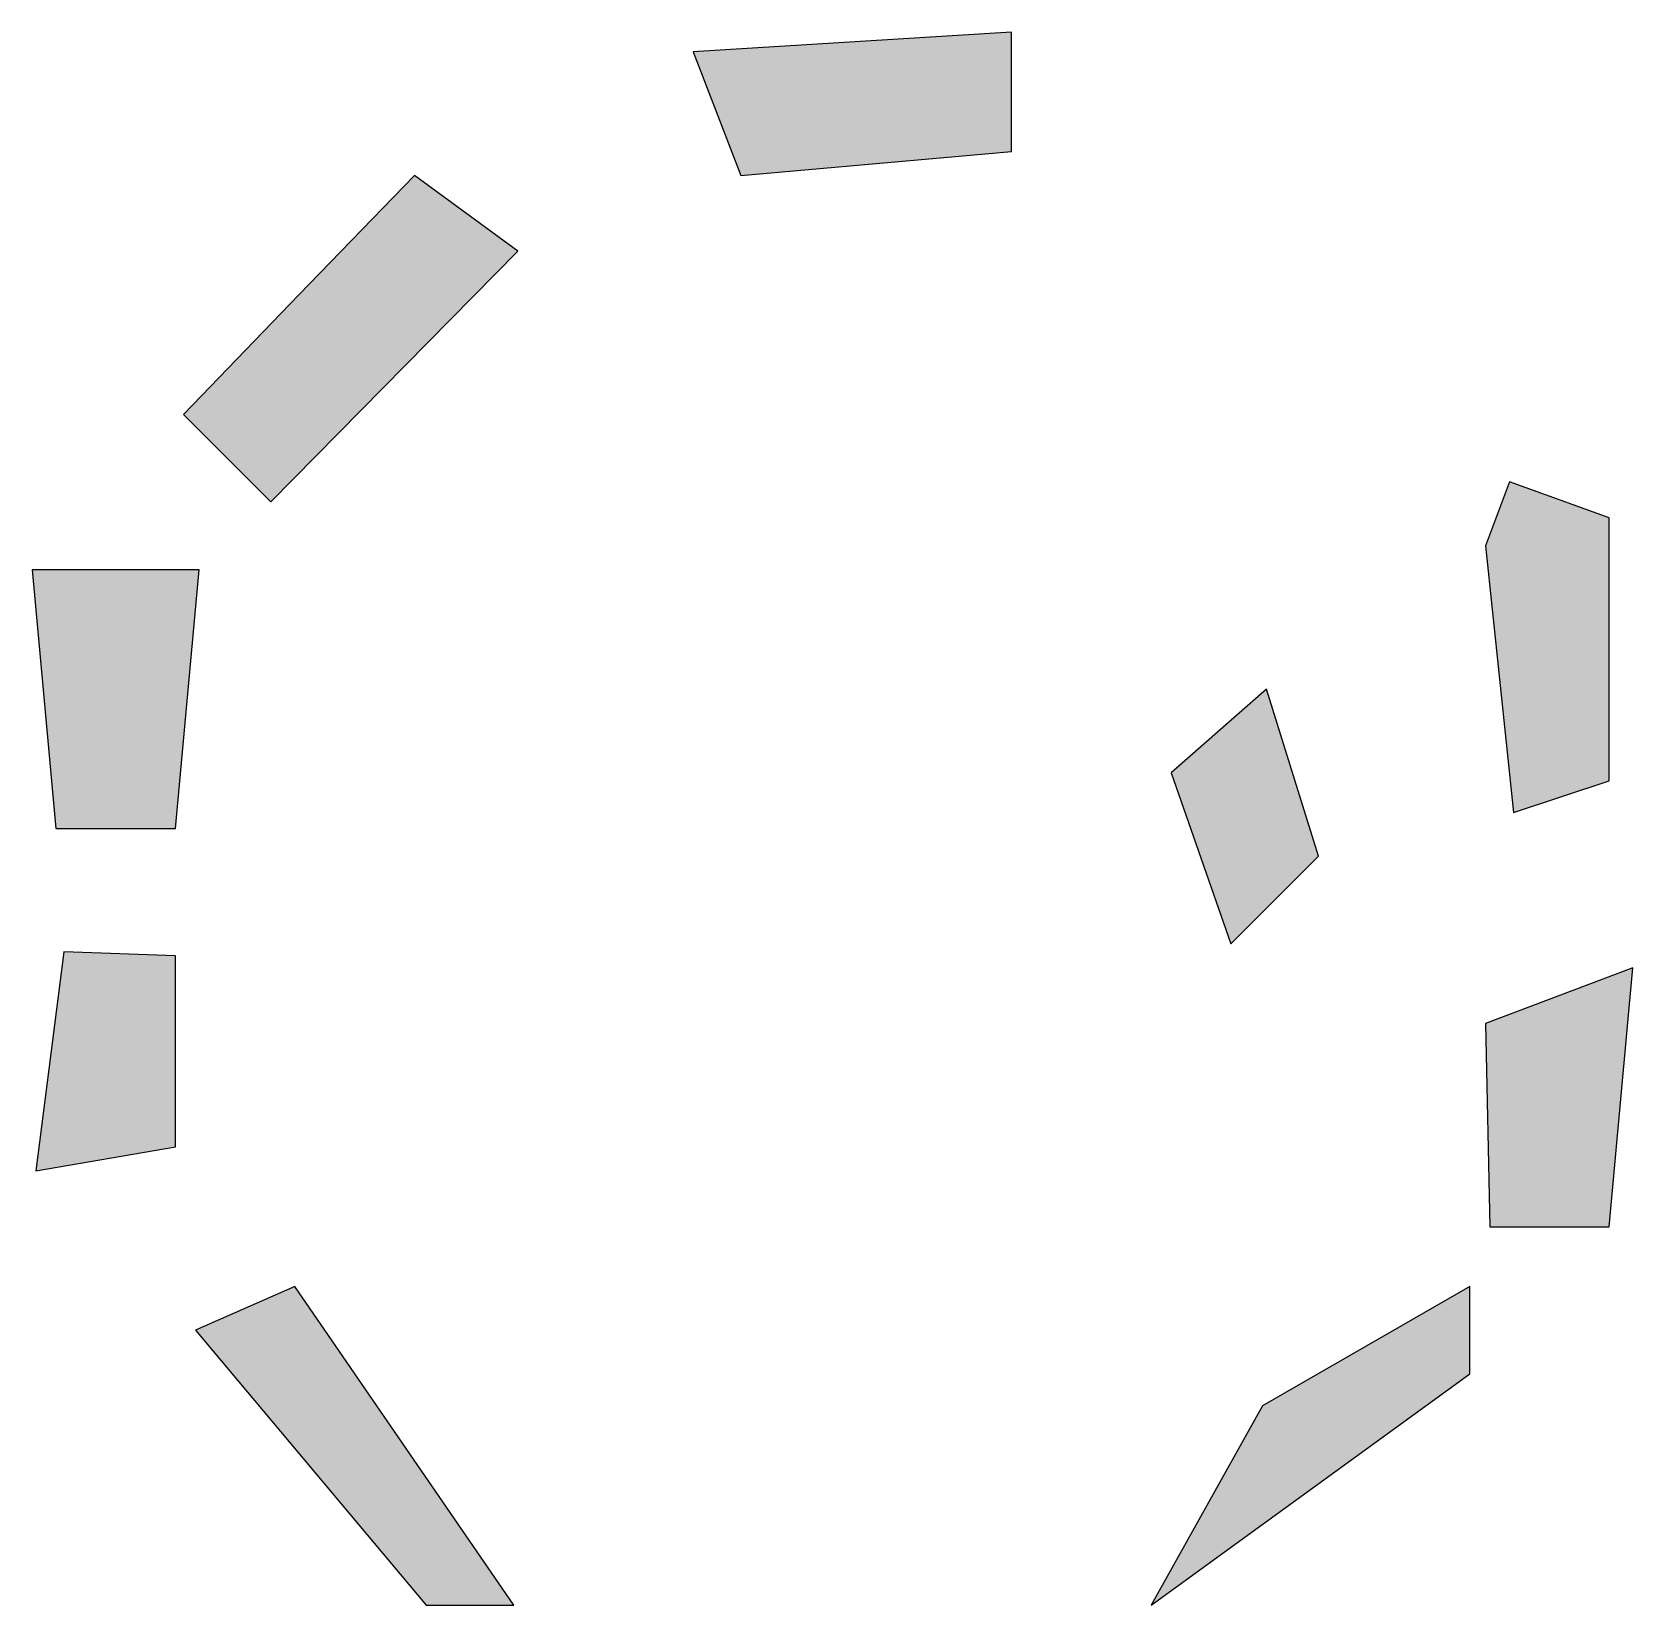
# Model space of a CAD drawing. Header units: millimetres. Extents: x -7200 to 93979, y -9600 to 40920.
# Drawn here: x 1602 to 2623, y 4669 to 5672 of the extents above; entities that cross this region are included whole.
import ezdxf

# ---------------------------------------------------------------- set-up
doc = ezdxf.new("R2010")
doc.units = ezdxf.units.MM
doc.layers.add('ЗАЛИВКА', color=7, linetype='Continuous')
doc.layers.add('ПЛАН', color=7, linetype='Continuous')

msp = doc.modelspace()

# ---------------------------------------------------------------- hatches: boundary and pattern name
at = {"layer": 'ЗАЛИВКА'}
for points in [[(2023.5, 5658.9), (2053.9, 5580.2), (2226.5, 5595.5), (2226.5, 5671.6)], [(1772.2, 5504.1), (1698.6, 5427.9), (1754.4, 5372.1), (1911.8, 5532), (1845.8, 5580.2)], [(2528.6, 5344.2), (2546.4, 5174.1), (2607.3, 5194.4), (2607.3, 5361.9), (2543.9, 5384.8)], [(1609.7, 5247.7), (1617.3, 5163.9), (1693.5, 5163.9), (1708.7, 5328.9), (1602.1, 5328.9)], [(2328.1, 5199.5), (2366.2, 5090.3), (2422, 5146.2), (2389, 5252.8)], [(1622.4, 5085.2), (1604.6, 4945.6), (1693.5, 4960.9), (1693.5, 5082.7)], [(2528.6, 5039.6), (2531.2, 4910.1), (2607.3, 4910.1), (2622.5, 5075.1)], [(1706.2, 4844.1), (1853.4, 4668.9), (1909.2, 4668.9), (1769.6, 4872)], [(2386.5, 4795.9), (2315.4, 4668.9), (2518.5, 4816.2), (2518.5, 4872)]]:
    msp.add_hatch(color=7, dxfattribs=at).paths.add_polyline_path(points)

# ---------------------------------------------------------------- linework, layer by layer
at = {"layer": 'ПЛАН'}
for points in [[(2023.5, 5658.9), (2053.9, 5580.2), (2226.5, 5595.5), (2226.5, 5671.6)], [(1772.2, 5504.1), (1698.6, 5427.9), (1754.4, 5372.1), (1911.8, 5532), (1845.8, 5580.2)], [(2528.6, 5344.2), (2546.4, 5174.1), (2607.3, 5194.4), (2607.3, 5361.9), (2543.9, 5384.8)], [(1609.7, 5247.7), (1617.3, 5163.9), (1693.5, 5163.9), (1708.7, 5328.9), (1602.1, 5328.9)], [(2328.1, 5199.5), (2366.2, 5090.3), (2422, 5146.2), (2389, 5252.8)], [(1622.4, 5085.2), (1604.6, 4945.6), (1693.5, 4960.9), (1693.5, 5082.7)], [(2528.6, 5039.6), (2531.2, 4910.1), (2607.3, 4910.1), (2622.5, 5075.1)], [(1706.2, 4844.1), (1853.4, 4668.9), (1909.2, 4668.9), (1769.6, 4872)], [(2386.5, 4795.9), (2315.4, 4668.9), (2518.5, 4816.2), (2518.5, 4872)]]:
    msp.add_lwpolyline(points, close=True, dxfattribs=at)

doc.saveas('drawing.dxf')
